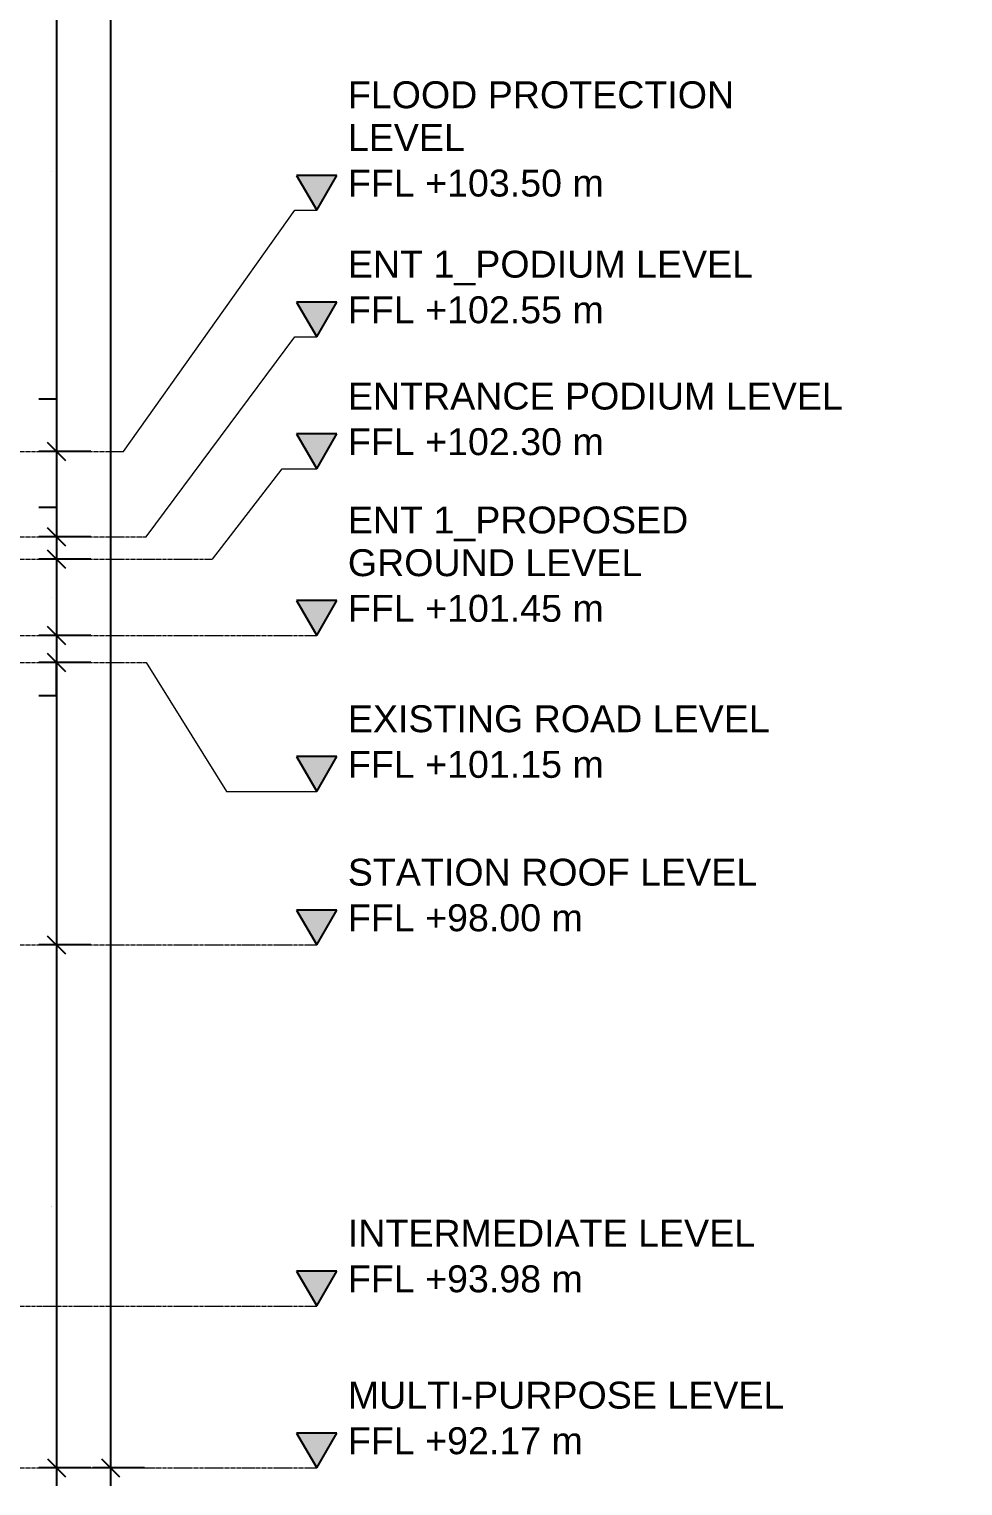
# Model space of a CAD drawing. Header units: millimetres. Extents: x -153298 to 620751, y -313239 to 250031.
# Drawn here: x 140879 to 151290, y -304477 to -288237 of the extents above; entities that cross this region are included whole.
import ezdxf

# ---------------------------------------------------------------- set-up
doc = ezdxf.new("R2010")
doc.units = ezdxf.units.MM
doc.linetypes.add('Centre', pattern=[31.75, 6.35, -4.7625, 15.875, -4.7625])
doc.layers.add('A-ANNO-DIMS', color=7, linetype='Continuous', lineweight=9)
doc.layers.add('A-FLOR-LEVL', color=7, linetype='Continuous', lineweight=35)
doc.styles.add('Arial_2', font='arial.ttf', dxfattribs={"height": 3})
doc.dimstyles.new('DPA-DIM-3_0_T-T', dxfattribs={"dimscale": 304.8, "dimtxt": 306.07782, "dimasz": 0.656168, "dimexe": 0.656168, "dimexo": 0.0625, "dimgap": 0.164042, "dimtad": 1, "dimdec": 0, "dimzin": 0, "dimdsep": 46, "dimtxsty": 'Arial_2', "dimblk1": 'OBLIQUE', "dimblk2": 'OBLIQUE', "dimsah": 1, "dimcen": 0.09, "dimdle": 0.656168, "dimclrd": 7, "dimclre": 7, "dimclrt": 7, "dimadec": 8, "dimazin": 0, "dimtfac": 1, "dimtdec": 4, "dimtix": 1, "dimtmove": 0, "dimatfit": 3, "dimfxl": 1.312336, "dimfxlon": 1, "dimtvp": 1, "dimtolj": 1, "dimtzin": 0, "dimarcsym": 2})
doc.dimstyles.new('DPA-DIM-3_0_T-T_1', dxfattribs={"dimscale": 304.8, "dimtxt": 306.07782, "dimasz": 0.656168, "dimexe": 0.656168, "dimexo": 0.0625, "dimgap": 0.164042, "dimtad": 1, "dimdec": 0, "dimzin": 0, "dimdsep": 46, "dimtxsty": 'Arial_2', "dimblk1": 'OBLIQUE', "dimblk2": 'OBLIQUE', "dimsah": 1, "dimcen": 0.09, "dimdle": 0.656168, "dimclrd": 7, "dimclre": 7, "dimclrt": 7, "dimadec": 8, "dimazin": 0, "dimtfac": 1, "dimtdec": 4, "dimtix": 1, "dimtmove": 1, "dimatfit": 3, "dimfxl": 1.312336, "dimfxlon": 1, "dimtvp": 1, "dimtolj": 1, "dimtzin": 0, "dimarcsym": 2})

# ---------------------------------------------------------------- blocks, each defined once
blk = doc.blocks.new('Level - ARC - Level-3654792-2120-01 ENTRANCE 1 SECTION A')
at = {"layer": 'A-FLOR-LEVL', "lineweight": 9}
blk.add_hatch(color=7, dxfattribs=at).paths.add_polyline_path([(-838939, 98389), (-839163, 98001), (-839388, 98389)])
at = {"layer": 'A-FLOR-LEVL', "color": 7, "lineweight": 25}
for p, q in [((-838939, 98389), (-839388, 98389)), ((-839388, 98389), (-839163, 98001)), ((-839163, 98001), (-838939, 98389))]:
    blk.add_line(p, q, dxfattribs=at)
blk = doc.blocks.new('_Oblique')
at = {"color": 7, "linetype": 'ByBlock', "lineweight": -2}
blk.add_line((-0.5, -0.5), (0.5, 0.5), dxfattribs=at)
blk = doc.blocks.new('*D3751')
at = {"layer": 'A-ANNO-DIMS', "color": 7, "lineweight": -2, "transparency": 16777216}
for p, q in [((141186, -286497), (141186, -293147)), ((141567, -286697), (140986, -286697)), ((141567, -292947), (140986, -292947))]:
    blk.add_line(p, q, dxfattribs=at)
at = {"layer": 'DEFPOINTS', "color": 7, "transparency": 16777216}
for p in [(141586, -286697), (141186, -292947), (141586, -292947)]:
    blk.add_point(p, dxfattribs=at)
at = {"layer": 'A-ANNO-DIMS', "color": 7, "lineweight": -2, "transparency": 16777216, "xscale": 200, "yscale": 200, "zscale": 200}
for p, rotation in [((141186, -286697), 90), ((141186, -292947), 270)]:
    blk.add_blockref('_Oblique', p, dxfattribs=dict(at, rotation=rotation))
at = {"layer": 'A-ANNO-DIMS', "color": 7, "transparency": 16777216, "insert": (141134, -289822), "char_height": 3, "width": 1107.53, "attachment_point": 5, "rotation": 90, "style": 'Arial_2'}
blk.add_mtext('\\A1;6250', dxfattribs=at)
blk = doc.blocks.new('*D3752')
at = {"layer": 'A-ANNO-DIMS', "color": 7, "lineweight": -2, "transparency": 16777216}
for p, q in [((140986, -292360), (141186, -292360)), ((141186, -292360), (141186, -292947)), ((141186, -292747), (141186, -294097)), ((141567, -292947), (140986, -292947)), ((141567, -293897), (140986, -293897))]:
    blk.add_line(p, q, dxfattribs=at)
at = {"layer": 'DEFPOINTS', "color": 7, "transparency": 16777216}
for p in [(141586, -292947), (141186, -293897), (141586, -293897)]:
    blk.add_point(p, dxfattribs=at)
at = {"layer": 'A-ANNO-DIMS', "color": 7, "lineweight": -2, "transparency": 16777216, "xscale": 200, "yscale": 200, "zscale": 200}
for p, rotation in [((141186, -292947), 90), ((141186, -293897), 270)]:
    blk.add_blockref('_Oblique', p, dxfattribs=dict(at, rotation=rotation))
at = {"layer": 'A-ANNO-DIMS', "color": 7, "transparency": 16777216, "insert": (140931, -292724), "char_height": 3, "width": 830.65, "attachment_point": 1, "rotation": 90, "line_spacing_factor": 0.941778, "style": 'Arial_2'}
blk.add_mtext('\\A1;950', dxfattribs=at)
blk = doc.blocks.new('*D3753')
at = {"layer": 'A-ANNO-DIMS', "color": 7, "lineweight": -2, "transparency": 16777216}
for p, q in [((140986, -293565), (141186, -293565)), ((141186, -293565), (141186, -293897)), ((141186, -293697), (141186, -294347)), ((141567, -293897), (140986, -293897)), ((141567, -294147), (140986, -294147))]:
    blk.add_line(p, q, dxfattribs=at)
at = {"layer": 'DEFPOINTS', "color": 7, "transparency": 16777216}
for p in [(141586, -293897), (141186, -294147), (141586, -294147)]:
    blk.add_point(p, dxfattribs=at)
at = {"layer": 'A-ANNO-DIMS', "color": 7, "lineweight": -2, "transparency": 16777216, "xscale": 200, "yscale": 200, "zscale": 200}
for p, rotation in [((141186, -293897), 90), ((141186, -294147), 270)]:
    blk.add_blockref('_Oblique', p, dxfattribs=dict(at, rotation=rotation))
at = {"layer": 'A-ANNO-DIMS', "color": 7, "transparency": 16777216, "insert": (140931, -293928), "char_height": 3, "width": 830.65, "attachment_point": 1, "rotation": 90, "line_spacing_factor": 0.941778, "style": 'Arial_2'}
blk.add_mtext('\\A1;250', dxfattribs=at)
blk = doc.blocks.new('*D3754')
at = {"layer": 'A-ANNO-DIMS', "color": 7, "lineweight": -2, "transparency": 16777216}
for p, q in [((141186, -293947), (141186, -295197)), ((141567, -294147), (140986, -294147)), ((141567, -294997), (140986, -294997))]:
    blk.add_line(p, q, dxfattribs=at)
at = {"layer": 'DEFPOINTS', "color": 7, "transparency": 16777216}
for p in [(141586, -294147), (141186, -294997), (141586, -294997)]:
    blk.add_point(p, dxfattribs=at)
at = {"layer": 'A-ANNO-DIMS', "color": 7, "lineweight": -2, "transparency": 16777216, "xscale": 200, "yscale": 200, "zscale": 200}
for p, rotation in [((141186, -294147), 90), ((141186, -294997), 270)]:
    blk.add_blockref('_Oblique', p, dxfattribs=dict(at, rotation=rotation))
at = {"layer": 'A-ANNO-DIMS', "color": 7, "transparency": 16777216, "insert": (141134, -294572), "char_height": 3, "width": 830.65, "attachment_point": 5, "rotation": 90, "style": 'Arial_2'}
blk.add_mtext('\\A1;850', dxfattribs=at)
blk = doc.blocks.new('*D3755')
at = {"layer": 'A-ANNO-DIMS', "color": 7, "lineweight": -2, "transparency": 16777216}
for p, q in [((141186, -294797), (141186, -295497)), ((141567, -294997), (140986, -294997)), ((141567, -295297), (140986, -295297)), ((141186, -295666), (141186, -295297)), ((140986, -295666), (141186, -295666))]:
    blk.add_line(p, q, dxfattribs=at)
at = {"layer": 'DEFPOINTS', "color": 7, "transparency": 16777216}
for p in [(141586, -294997), (141186, -295297), (141586, -295297)]:
    blk.add_point(p, dxfattribs=at)
at = {"layer": 'A-ANNO-DIMS', "color": 7, "lineweight": -2, "transparency": 16777216, "xscale": 200, "yscale": 200, "zscale": 200}
for p, rotation in [((141186, -294997), 90), ((141186, -295297), 270)]:
    blk.add_blockref('_Oblique', p, dxfattribs=dict(at, rotation=rotation))
at = {"layer": 'A-ANNO-DIMS', "color": 7, "transparency": 16777216, "insert": (140931, -296030), "char_height": 3, "width": 830.65, "attachment_point": 1, "rotation": 90, "line_spacing_factor": 0.941778, "style": 'Arial_2'}
blk.add_mtext('\\A1;300', dxfattribs=at)
blk = doc.blocks.new('*D3756')
at = {"layer": 'A-ANNO-DIMS', "color": 7, "lineweight": -2, "transparency": 16777216}
for p, q in [((141186, -295097), (141186, -298647)), ((141567, -295297), (140986, -295297)), ((141567, -298447), (140986, -298447))]:
    blk.add_line(p, q, dxfattribs=at)
at = {"layer": 'DEFPOINTS', "color": 7, "transparency": 16777216}
for p in [(141586, -295297), (141186, -298447), (141586, -298447)]:
    blk.add_point(p, dxfattribs=at)
at = {"layer": 'A-ANNO-DIMS', "color": 7, "lineweight": -2, "transparency": 16777216, "xscale": 200, "yscale": 200, "zscale": 200}
for p, rotation in [((141186, -295297), 90), ((141186, -298447), 270)]:
    blk.add_blockref('_Oblique', p, dxfattribs=dict(at, rotation=rotation))
at = {"layer": 'A-ANNO-DIMS', "color": 7, "transparency": 16777216, "insert": (141134, -296872), "char_height": 3, "width": 1107.53, "attachment_point": 5, "rotation": 90, "style": 'Arial_2'}
blk.add_mtext('\\A1;3150', dxfattribs=at)
blk = doc.blocks.new('*D3757')
at = {"layer": 'A-ANNO-DIMS', "color": 7, "lineweight": -2, "transparency": 16777216}
for p, q in [((141186, -298247), (141186, -304477)), ((141567, -298447), (140986, -298447)), ((141567, -304277), (140986, -304277))]:
    blk.add_line(p, q, dxfattribs=at)
at = {"layer": 'DEFPOINTS', "color": 7, "transparency": 16777216}
for p in [(141586, -298447), (141186, -304277), (141586, -304277)]:
    blk.add_point(p, dxfattribs=at)
at = {"layer": 'A-ANNO-DIMS', "color": 7, "lineweight": -2, "transparency": 16777216, "xscale": 200, "yscale": 200, "zscale": 200}
for p, rotation in [((141186, -298447), 90), ((141186, -304277), 270)]:
    blk.add_blockref('_Oblique', p, dxfattribs=dict(at, rotation=rotation))
at = {"layer": 'A-ANNO-DIMS', "color": 7, "transparency": 16777216, "insert": (141134, -301362), "char_height": 3, "width": 1107.53, "attachment_point": 5, "rotation": 90, "style": 'Arial_2'}
blk.add_mtext('\\A1;5830', dxfattribs=at)
blk = doc.blocks.new('*D3758')
at = {"layer": 'A-ANNO-DIMS', "color": 7, "lineweight": -2, "transparency": 16777216}
for p, q in [((141786, -277947), (141786, -304477)), ((142167, -278147), (141586, -278147)), ((142167, -304277), (141586, -304277))]:
    blk.add_line(p, q, dxfattribs=at)
at = {"layer": 'DEFPOINTS', "color": 7, "transparency": 16777216}
for p in [(142186, -278147), (141786, -304277), (142186, -304277)]:
    blk.add_point(p, dxfattribs=at)
at = {"layer": 'A-ANNO-DIMS', "color": 7, "lineweight": -2, "transparency": 16777216, "xscale": 200, "yscale": 200, "zscale": 200}
for p, rotation in [((141786, -278147), 90), ((141786, -304277), 270)]:
    blk.add_blockref('_Oblique', p, dxfattribs=dict(at, rotation=rotation))
at = {"layer": 'A-ANNO-DIMS', "color": 7, "transparency": 16777216, "insert": (141734, -291212), "char_height": 3, "width": 1384.41, "attachment_point": 5, "rotation": 90, "style": 'Arial_2'}
blk.add_mtext('\\A1;26130', dxfattribs=at)

msp = doc.modelspace()

# ---------------------------------------------------------------- linework, layer by layer
at = {"layer": 'A-FLOR-LEVL', "color": 7, "lineweight": 9}
for p, q in [((141931.8544, -292946.753), (143841.1109, -290256.5366)), ((143841.1109, -290256.5366), (144086.7932, -290256.5366)), ((142186.1125, -293896.753), (143841.1109, -291669.1123)), ((143841.1109, -291669.1123), (144086.7932, -291669.1123)), ((142923.7915, -294146.753), (143699.4273, -293139.3572)), ((143699.4273, -293139.3572), (144086.7932, -293139.3572)), ((142186.1125, -295296.753), (143081.8824, -296736.4464)), ((143081.8824, -296736.4464), (144086.7932, -296736.4464))]:
    msp.add_line(p, q, dxfattribs=at)
at = {"layer": 'A-FLOR-LEVL', "color": 7, "linetype": 'Centre', "lineweight": 9}
for p, q in [((80346.0738, -292946.753), (141931.8544, -292946.753)), ((80346.0738, -293896.753), (142186.1125, -293896.753)), ((80346.0738, -294146.753), (142923.7915, -294146.753)), ((80346.0738, -294996.753), (144086.7932, -294996.753)), ((80346.0738, -295296.753), (142186.1125, -295296.753)), ((80346.0738, -298446.753), (144086.7932, -298446.753)), ((80346.0738, -302471.753), (144086.7932, -302471.753)), ((80346.0738, -304276.753), (144086.7932, -304276.753))]:
    msp.add_line(p, q, dxfattribs=at)

# ---------------------------------------------------------------- block references
at = {"layer": 'A-FLOR-LEVL', "color": 7, "lineweight": 25}
for p in [(983250.2539, -388256.5366), (983250.2539, -389669.1123), (983250.2539, -391139.3572), (983250.2539, -392996.753), (983250.2539, -394736.4464), (983250.2539, -396446.753), (983250.2539, -400471.753), (983250.2539, -402276.753)]:
    msp.add_blockref('Level - ARC - Level-3654792-2120-01 ENTRANCE 1 SECTION A', p, dxfattribs=at)

# ---------------------------------------------------------------- texts
at = {"layer": 'A-FLOR-LEVL', "color": 7, "lineweight": 9, "char_height": 300, "attachment_point": 1, "style": 'Arial_2', "bg_fill": 3, "box_fill_scale": 1.25, "bg_fill_color": 256, "bg_fill_true_color": 13158600, "bg_fill_transparency": 0}
for s, insert, width in [('FLOOD PROTECTION', (144433.1186, -288819.127), 5299.154375), ('ENT 1_PODIUM LEVEL', (144433.1186, -290707.7028), 5563.71125), ('ENTRANCE PODIUM LEVEL', (144433.1186, -292177.9477), 6782.27625), ('ENT 1_PROPOSED', (144433.1186, -293559.3434), 4673.838125), ('EXISTING ROAD LEVEL', (144433.1186, -295775.0368), 5780.166875), ('STATION ROOF LEVEL', (144433.1186, -297485.3434), 5627.84625), ('INTERMEDIATE LEVEL', (144433.1186, -301510.3434), 5595.77875), ('MULTI-PURPOSE LEVEL', (144433.1186, -303315.3434), 5988.605625)]:
    msp.add_mtext(s, dxfattribs=dict(at, insert=insert, width=width))

# ---------------------------------------------------------------- dimensions: what is measured, and where the dimension line sits
at = {"layer": 'A-ANNO-DIMS', "color": 7}
for base, p1, p2, override, picture, middle in [((141785.9231, -304276.753), (142185.9231, -278146.753), (142185.9231, -304276.753), {"dimpost": '<>', "dimclrd": 7, "dimclre": 7, "dimclrt": 7, "dimfxl": 26130}, '*D3758', (141734.3903, -291211.753)), ((141185.9231, -292946.753), (141585.9231, -286696.753), (141585.9231, -292946.753), {"dimpost": '<>', "dimclrd": 7, "dimclre": 7, "dimclrt": 7, "dimfxl": 6250}, '*D3751', (141134.3913, -289821.753)), ((141185.9231, -294996.753), (141585.9231, -294146.753), (141585.9231, -294996.753), {"dimpost": '<>', "dimclrd": 7, "dimclre": 7, "dimclrt": 7, "dimfxl": 850}, '*D3754', (141134.3913, -294571.753)), ((141185.9231, -298446.753), (141585.9231, -295296.753), (141585.9231, -298446.753), {"dimpost": '<>', "dimclrd": 7, "dimclre": 7, "dimclrt": 7, "dimfxl": 3150}, '*D3756', (141134.3903, -296871.753)), ((141185.9231, -304276.753), (141585.9231, -298446.753), (141585.9231, -304276.753), {"dimpost": '<>', "dimclrd": 7, "dimclre": 7, "dimclrt": 7, "dimfxl": 5830}, '*D3757', (141134.3903, -301361.753))]:
    dim = msp.add_linear_dim(base=base, p1=p1, p2=p2, angle=90, dimstyle='DPA-DIM-3_0_T-T', override=override, dxfattribs=at)
    dim.commit()
    dim.dimension.update_dxf_attribs({"geometry": picture, "text_midpoint": middle})
for base, p1, p2, override, picture, middle in [((141185.9231, -293896.753), (141585.9231, -292946.753), (141585.9231, -293896.753), {"dimpost": '<>', "dimclrd": 7, "dimclre": 7, "dimclrt": 7, "dimfxl": 950}, '*D3752', (140946.4542, -292360.1856)), ((141185.9231, -294146.753), (141585.9231, -293896.753), (141585.9231, -294146.753), {"dimpost": '<>', "dimclrd": 7, "dimclre": 7, "dimclrt": 7, "dimfxl": 250}, '*D3753', (140946.4542, -293564.7375)), ((141185.9231, -295296.753), (141585.9231, -294996.753), (141585.9231, -295296.753), {"dimpost": '<>', "dimclrd": 7, "dimclre": 7, "dimclrt": 7, "dimfxl": 300}, '*D3755', (140946.4542, -295666.4732))]:
    dim = msp.add_linear_dim(base=base, p1=p1, p2=p2, angle=90, dimstyle='DPA-DIM-3_0_T-T_1', override=override, dxfattribs=at)
    dim.commit()
    dim.dimension.update_dxf_attribs({"geometry": picture, "text_midpoint": middle, "dimtype": 160, "text_rotation": 90})

# ---------------------------------------------------------------- next in the draw order: texts
at = {"layer": 'A-FLOR-LEVL', "color": 7, "lineweight": 9, "char_height": 300, "attachment_point": 1, "style": 'Arial_2', "bg_fill": 3, "box_fill_scale": 1.25, "bg_fill_color": 256, "bg_fill_true_color": 13158600, "bg_fill_transparency": 0}
for s, insert, width in [('LEVEL', (144433.1186, -289295.377), 1611.391875), ('FFL +102.55 m', (144433.1186, -291216.2166), 3527.425), ('FFL +102.30 m', (144433.1186, -292686.4615), 3527.425), ('GROUND LEVEL', (144433.1186, -294035.5934), 4032.488125), ('FFL +101.15 m', (144433.1186, -296283.5506), 3527.425), ('FFL +98.00 m', (144433.1186, -297993.8572), 3238.8175), ('FFL +93.98 m', (144433.1186, -302018.8572), 3238.8175), ('FFL +92.17 m', (144433.1186, -303823.8572), 3238.8175)]:
    msp.add_mtext(s, dxfattribs=dict(at, insert=insert, width=width))

# ---------------------------------------------------------------- next in the draw order: texts
at = {"layer": 'A-FLOR-LEVL', "color": 7, "lineweight": 9, "char_height": 300, "width": 3527.425, "attachment_point": 1, "style": 'Arial_2', "bg_fill": 3, "box_fill_scale": 1.25, "bg_fill_color": 256, "bg_fill_true_color": 13158600, "bg_fill_transparency": 0}
for s, insert in [('FFL +103.50 m', (144433.1186, -289803.6408)), ('FFL +101.45 m', (144433.1186, -294543.8572))]:
    msp.add_mtext(s, dxfattribs=dict(at, insert=insert))

doc.saveas('drawing.dxf')
